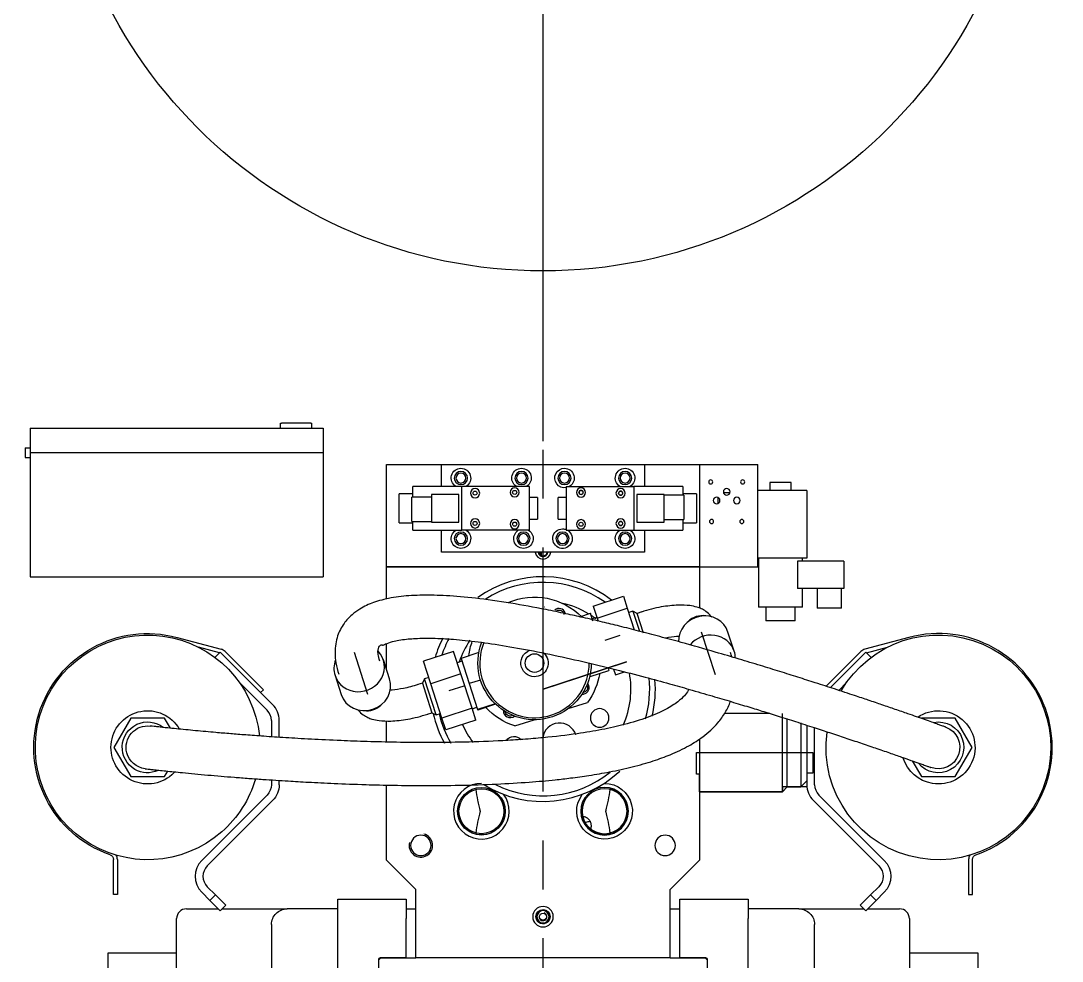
# Model space of a CAD drawing. Header units: millimetres. Extents: x 10462777 to 22643323, y 453826 to 1389191.
# Drawn here: x 11299573 to 11300639, y 586756 to 587718 of the extents above; entities that cross this region are included whole.
import ezdxf

# ---------------------------------------------------------------- set-up
doc = ezdxf.new("R2010")
doc.units = ezdxf.units.MM
doc.header["$LTSCALE"] = 200
doc.header["$MEASUREMENT"] = 0
doc.linetypes.add('CENTER', pattern=[2, 1.25, -0.25, 0.25, -0.25])
doc.linetypes.add('CENTER2', pattern=[1.125, 0.75, -0.125, 0.125, -0.125])
doc.layers.get('0').update_dxf_attribs({"linetype": 'CONTINUOUS'})
doc.layers.add('1', color=1, linetype='CENTER')
doc.layers.add('2', color=2, linetype='CONTINUOUS')

# ---------------------------------------------------------------- blocks, each defined once
blk = doc.blocks.new('A$C33FF487E')
at = {"ltscale": 10}
blk.add_circle((500, 500), 500, dxfattribs=at)
blk = doc.blocks.new('A$C0AF778BD')
at = {"layer": '1', "color": 1, "linetype": 'CENTER2'}
blk.add_line((600.4, 0, 0), (600.4, 1162.6, 0), dxfattribs=at)
at = {"ltscale": 10}
blk.add_blockref('A$C33FF487E', (100.4, 95.1, 0), dxfattribs=at)

msp = doc.modelspace()

# ---------------------------------------------------------------- linework, layer by layer
at = {"layer": '1', "color": 152, "linetype": 'Continuous'}
msp.add_line((11300107.87228, 587288.14623, 0), (11300107.87228, 587668.04862, 0), dxfattribs=at)
at = {"layer": '1', "color": 23, "linetype": 'CENTER'}
msp.add_line((11300107.87228, 579329.36568, 0), (11300107.87228, 587294.33381, 0), dxfattribs=at)
at = {"layer": '2', "color": 60, "linetype": 'Continuous'}
for p, q in [((11299839.36847, 587301.33391, 0), (11299839.36847, 587306.33398, 0)), ((11299839.36847, 587306.33398, 0), (11299840.36848, 587306.33398, 0)), ((11299870.36891, 587306.33398, 0), (11299840.36848, 587306.33398, 0)), ((11299870.36891, 587306.33398, 0), (11299871.36892, 587306.33398, 0)), ((11299871.36892, 587301.33391, 0), (11299871.36892, 587306.33398, 0)), ((11299582.86483, 587301.33391, 0), (11299582.86483, 587276.33356, 0)), ((11299582.86483, 587301.33391, 0), (11299882.86909, 587301.33391, 0)), ((11299882.86909, 587301.33391, 0), (11299882.86909, 587276.33356, 0)), ((11299577.86476, 587281.33363, 0), (11299582.86483, 587281.33363, 0)), ((11299577.86476, 587281.33363, 0), (11299577.86476, 587271.33349, 0)), ((11299582.86483, 587276.33356, 0), (11299882.86909, 587276.33356, 0)), ((11299582.86483, 587276.33356, 0), (11299582.86483, 587149.33175, 0)), ((11299582.86483, 587276.33356, 0), (11299882.86909, 587276.33356, 0)), ((11299882.86909, 587276.33356, 0), (11299882.86909, 587149.33175, 0)), ((11299577.86476, 587271.33349, 0), (11299582.86483, 587271.33349, 0)), ((11300024.7711, 587241.83307, 0), (11299974.77039, 587241.83307, 0)), ((11299974.77039, 587230.83194, 0), (11299974.77039, 587241.83307, 0)), ((11300024.7711, 587196.83243, 0), (11300024.7711, 587241.83307, 0)), ((11300093.97209, 587241.83307, 0), (11300024.7711, 587241.83307, 0)), ((11300093.97209, 587196.83243, 0), (11300093.97209, 587241.83307, 0)), ((11300131.67262, 587241.83307, 0), (11300131.67262, 587196.83243, 0)), ((11300131.67262, 587241.83307, 0), (11300200.87361, 587241.83307, 0)), ((11300250.87432, 587241.83307, 0), (11300200.87361, 587241.83307, 0)), ((11300200.87361, 587241.83307, 0), (11300200.87361, 587196.83243, 0)), ((11300250.87432, 587241.83307, 0), (11300250.87432, 587232.83356, 0)), ((11300339.87558, 587245.83312, 0), (11300339.87558, 587237.43301, 0)), ((11300350.87574, 587245.83312, 0), (11300339.87558, 587245.83312, 0)), ((11300361.87589, 587245.83312, 0), (11300350.87574, 587245.83312, 0)), ((11300361.87589, 587237.43301, 0), (11300361.87589, 587245.83312, 0)), ((11299974.77039, 587234.33296, 0), (11299960.77019, 587234.33296, 0)), ((11299960.77019, 587204.33254, 0), (11299960.77019, 587234.33296, 0)), ((11299993.77066, 587230.83291, 0), (11299973.77038, 587230.83291, 0)), ((11299973.77038, 587205.83256, 0), (11299973.77038, 587230.83291, 0)), ((11300021.77106, 587233.33295, 0), (11299993.77066, 587233.33295, 0)), ((11299993.77066, 587233.33295, 0), (11299993.77066, 587205.33255, 0)), ((11300021.77106, 587205.33255, 0), (11300021.77106, 587233.33295, 0)), ((11300102.37221, 587230.3329, 0), (11300093.97209, 587230.3329, 0)), ((11300102.37221, 587230.3329, 0), (11300102.37221, 587208.33259, 0)), ((11300131.67262, 587230.3329, 0), (11300123.2725, 587230.3329, 0)), ((11300123.2725, 587208.33259, 0), (11300123.2725, 587230.3329, 0)), ((11300203.87365, 587233.33295, 0), (11300203.87365, 587205.33255, 0)), ((11300231.87405, 587233.33295, 0), (11300203.87365, 587233.33295, 0)), ((11300231.87405, 587205.33255, 0), (11300231.87405, 587233.33295, 0)), ((11300251.87433, 587232.83294, 0), (11300231.87405, 587232.83294, 0)), ((11300264.87451, 587234.33296, 0), (11300250.87432, 587234.33296, 0)), ((11300251.87433, 587232.83294, 0), (11300251.87433, 587207.83258, 0)), ((11300264.87451, 587234.33296, 0), (11300264.87451, 587204.33254, 0)), ((11300377.87612, 587237.43301, 0), (11300327.87541, 587237.43301, 0)), ((11300377.87612, 587237.43301, 0), (11300377.87612, 587168.23202, 0)), ((11300093.97209, 587208.33259, 0), (11300102.37221, 587208.33259, 0)), ((11300123.2725, 587208.33259, 0), (11300131.67262, 587208.33259, 0)), ((11299960.77019, 587204.33254, 0), (11299974.77039, 587204.33254, 0)), ((11299973.77038, 587205.83256, 0), (11299993.77066, 587205.83256, 0)), ((11299974.77039, 587196.83243, 0), (11299974.77039, 587205.8337, 0)), ((11299993.77066, 587205.33255, 0), (11300021.77106, 587205.33255, 0)), ((11300203.87365, 587205.33255, 0), (11300231.87405, 587205.33255, 0)), ((11300231.87405, 587207.83258, 0), (11300251.87433, 587207.83258, 0)), ((11300250.87432, 587207.83165, 0), (11300250.87432, 587196.83243, 0)), ((11300250.87432, 587204.33254, 0), (11300264.87451, 587204.33254, 0)), ((11299974.77039, 587196.83243, 0), (11300024.7711, 587196.83243, 0)), ((11300093.97209, 587196.83243, 0), (11300024.7711, 587196.83243, 0)), ((11300131.67262, 587196.83243, 0), (11300200.87361, 587196.83243, 0)), ((11300200.87361, 587196.83243, 0), (11300250.87432, 587196.83243, 0)), ((11300350.87574, 587168.23202, 0), (11300327.87541, 587168.23202, 0)), ((11300328.37542, 587168.23202, 0), (11300328.37542, 587118.23131, 0)), ((11300377.87612, 587168.23202, 0), (11300350.87574, 587168.23202, 0)), ((11300373.37606, 587165.23198, 0), (11300373.37606, 587168.23202, 0)), ((11300368.4899, 587165.23198, 0), (11300368.4899, 587137.23158, 0)), ((11300415.87666, 587165.23198, 0), (11300368.4899, 587165.23198, 0)), ((11300415.87666, 587165.23198, 0), (11300415.87666, 587137.23158, 0)), ((11299582.86483, 587149.33175, 0), (11299882.86909, 587149.33175, 0)), ((11300415.87666, 587137.23158, 0), (11300368.4899, 587137.23158, 0)), ((11300373.37606, 587118.23131, 0), (11300373.37606, 587137.23158, 0)), ((11300388.37627, 587137.23158, 0), (11300388.37627, 587117.2313, 0)), ((11300413.37662, 587117.2313, 0), (11300413.37662, 587137.23158, 0)), ((11300159.21956, 587119.33162, 0), (11300190.12933, 587129.37482, 0)), ((11300190.12933, 587129.37482, 0), (11300194.12177, 587117.08735, 0)), ((11300159.21956, 587119.33162, 0), (11300163.212, 587107.04415, 0)), ((11300163.212, 587107.04415, 0), (11300194.12177, 587117.08735, 0)), ((11300194.12177, 587117.08735, 0), (11300201.34268, 587094.86368, 0)), ((11300199.85507, 587114.00458, 0), (11300195.57506, 587112.61392, 0)), ((11300204.20239, 587111.78952, 0), (11300199.85507, 587114.00458, 0)), ((11300199.85507, 587114.00458, 0), (11300206.5176, 587093.49944, 0)), ((11300208.86711, 587113.30518, 0), (11300204.20239, 587111.78952, 0)), ((11300373.37606, 587118.23131, 0), (11300328.37542, 587118.23131, 0)), ((11300335.87552, 587118.23131, 0), (11300335.87552, 587104.23111, 0)), ((11300365.87595, 587104.23111, 0), (11300365.87595, 587118.23131, 0)), ((11300413.37662, 587117.2313, 0), (11300388.37627, 587117.2313, 0)), ((11300145.43918, 587108.32087, 0), (11300156.38428, 587111.87715, 0)), ((11300159.02682, 587103.74423, 0), (11300156.38428, 587111.87715, 0)), ((11300162.9898, 587107.72863, 0), (11300158.23427, 587106.18346, 0)), ((11300163.212, 587107.04415, 0), (11300164.20066, 587104.00137, 0)), ((11300210.80737, 587091.46147, 0), (11300204.20239, 587111.78952, 0)), ((11300365.87595, 587104.23111, 0), (11300335.87552, 587104.23111, 0)), ((11300303.5846, 587073.06371, 0), (11300297.20142, 587092.70911, 0)), ((11300297.20216, 587092.70684, 0), (11300297.20142, 587092.70911, 0)), ((11299777.48067, 587072.11949, 0), (11299772.12957, 587066.76838, 0)), ((11299831.13181, 587018.46835, 0), (11299777.48067, 587072.11949, 0)), ((11300016.37848, 587072.88694, 0), (11299985.4687, 587062.84374, 0)), ((11300023.85405, 587049.87949, 0), (11300016.37848, 587072.88694, 0)), ((11300042.21584, 587071.66813, 0), (11300023.95928, 587065.73621, 0)), ((11300401.94711, 587035.8027, 0), (11300438.2639, 587072.11949, 0)), ((11300443.615, 587066.76838, 0), (11300438.2639, 587072.11949, 0)), ((11299950.8187, 587044.89511, 0), (11299944.51893, 587064.28381, 0)), ((11299992.94428, 587039.83629, 0), (11299985.4687, 587062.84374, 0)), ((11300024.89425, 587062.85866, 0), (11300020.13872, 587061.3135, 0)), ((11300023.95928, 587065.73621, 0), (11300032.36195, 587039.87546, 0)), ((11300023.85405, 587049.87949, 0), (11299992.94428, 587039.83629, 0)), ((11300035.2699, 587014.74512, 0), (11300023.85405, 587049.87949, 0)), ((11300155.85643, 587048.4558, 0), (11300156.2786, 587047.15648, 0)), ((11300156.2786, 587047.15648, 0), (11300175.39511, 587053.36781, 0)), ((11300174.46916, 587056.2176, 0), (11300175.39511, 587053.36781, 0)), ((11300180.17592, 587054.83457, 0), (11300182.07053, 587049.00355, 0)), ((11300182.07053, 587049.00355, 0), (11300191.27199, 587051.99329, 0)), ((11299825.47487, 587012.81142, 0), (11299796.97271, 587041.31358, 0)), ((11299895.06329, 587048.21469, 0), (11299901.36306, 587028.82599, 0)), ((11299984.4101, 587040.37467, 0), (11299979.74538, 587038.85901, 0)), ((11299986.62517, 587044.72199, 0), (11299984.4101, 587040.37467, 0)), ((11299984.4101, 587040.37467, 0), (11299987.6541, 587030.39067, 0)), ((11299990.90518, 587046.11265, 0), (11299986.62517, 587044.72199, 0)), ((11299998.5843, 587007.91558, 0), (11299986.62517, 587044.72199, 0)), ((11300004.36013, 587004.70193, 0), (11299992.94428, 587039.83629, 0)), ((11300043.87277, 587043.61555, 0), (11300032.36195, 587039.87546, 0)), ((11300032.36195, 587039.87546, 0), (11300040.95234, 587013.43693, 0)), ((11300410.47102, 587033.01275, 0), (11300418.77186, 587041.31358, 0)), ((11299987.6541, 587030.39067, 0), (11299994.23698, 587010.13065, 0)), ((11300058.89767, 587019.26772, 0), (11300040.95234, 587013.43693, 0)), ((11300059.39664, 587018.79107, 0), (11300041.14008, 587012.85915, 0)), ((11299989.57226, 587008.61499, 0), (11299994.23698, 587010.13065, 0)), ((11299994.23698, 587010.13065, 0), (11299998.5843, 587007.91558, 0)), ((11299998.5843, 587007.91558, 0), (11300002.86431, 587009.30624, 0)), ((11300035.2699, 587014.74512, 0), (11300004.36013, 587004.70193, 0)), ((11300039.21017, 587002.61821, 0), (11300035.2699, 587014.74512, 0)), ((11300035.44958, 587014.19154, 0), (11300040.2051, 587015.7367, 0)), ((11300040.95234, 587013.43693, 0), (11300041.14008, 587012.85915, 0)), ((11300340.18137, 587009.32977, 0), (11300293.61266, 587009.32977, 0)), ((11300352.87576, 586969.3292, 0), (11300352.87576, 587009.32977, 0)), ((11299685.91929, 587004.68395, 0), (11299668.59853, 586974.68352, 0)), ((11299720.5608, 587004.68395, 0), (11299685.91929, 587004.68395, 0)), ((11299726.57949, 586994.25927, 0), (11299720.5608, 587004.68395, 0)), ((11299829.86834, 587002.20466, 0), (11299829.86834, 586985.47311, 0)), ((11299837.86845, 586984.94093, 0), (11299837.86845, 587002.20466, 0)), ((11300008.3004, 586992.57502, 0), (11300004.36013, 587004.70193, 0)), ((11300039.21017, 587002.61821, 0), (11300008.3004, 586992.57502, 0)), ((11300357.87584, 586969.3292, 0), (11300357.87584, 587004.32969, 0)), ((11300371.87603, 586999.83672, 0), (11300371.87603, 586969.3292, 0)), ((11300377.87612, 586997.34937, 0), (11300377.87612, 586936.45373, 0)), ((11300529.82528, 587004.68395, 0), (11300495.18377, 587004.68395, 0)), ((11300547.14603, 586974.68352, 0), (11300529.82528, 587004.68395, 0)), ((11300385.87623, 586936.45373, 0), (11300385.87623, 586994.76453, 0)), ((11299668.59853, 586974.68352, 0), (11299685.91929, 586944.6831, 0)), ((11300529.82528, 586944.6831, 0), (11300547.14603, 586974.68352, 0)), ((11300352.87576, 586929.32863, 0), (11300352.87576, 586969.3292, 0)), ((11300357.87584, 586934.3287, 0), (11300357.87584, 586969.3292, 0)), ((11300371.87603, 586969.3292, 0), (11300371.87603, 586934.3287, 0)), ((11300485.8376, 586960.87114, 0), (11300495.18377, 586944.6831, 0)), ((11299685.91929, 586944.6831, 0), (11299720.5608, 586944.6831, 0)), ((11299720.5608, 586944.6831, 0), (11299723.80952, 586950.31005, 0)), ((11300495.18377, 586944.6831, 0), (11300529.82528, 586944.6831, 0)), ((11299829.86834, 586941.36348, 0), (11299829.86834, 586936.45373, 0)), ((11299837.86845, 586936.45373, 0), (11299837.86845, 586940.83952, 0)), ((11300352.87576, 586929.32863, 0), (11300357.87584, 586934.3287, 0)), ((11300357.87584, 586934.3287, 0), (11300371.87603, 586934.3287, 0)), ((11300371.87603, 586934.3287, 0), (11300377.87612, 586940.32879, 0)), ((11299825.47487, 586925.84698, 0), (11299758.5653, 586858.9374, 0)), ((11300267.87456, 586929.32863, 0), (11300352.87576, 586929.32863, 0)), ((11300390.26969, 586925.84698, 0), (11300457.17927, 586858.9374, 0)), ((11299831.13181, 586920.19004, 0), (11299764.22223, 586853.28047, 0)), ((11300384.61276, 586920.19004, 0), (11300451.52234, 586853.28047, 0)), ((11299758.5653, 586826.41003, 0), (11299766.87392, 586818.1014, 0)), ((11299764.22223, 586832.06696, 0), (11299772.53085, 586823.75834, 0)), ((11300451.52234, 586832.06696, 0), (11300443.21371, 586823.75834, 0)), ((11300457.17927, 586826.41003, 0), (11300448.87065, 586818.1014, 0)), ((11299766.87392, 586818.1014, 0), (11299772.53085, 586823.75834, 0)), ((11299777.48067, 586807.49465, 0), (11299766.87392, 586818.1014, 0)), ((11299772.53085, 586823.75834, 0), (11299783.13761, 586813.15159, 0)), ((11300432.60696, 586813.15159, 0), (11300443.21371, 586823.75834, 0)), ((11300448.87065, 586818.1014, 0), (11300438.2639, 586807.49465, 0)), ((11300443.21371, 586823.75834, 0), (11300448.87065, 586818.1014, 0)), ((11299783.13761, 586813.15159, 0), (11299777.48067, 586807.49465, 0)), ((11300438.2639, 586807.49465, 0), (11300432.60696, 586813.15159, 0))]:
    msp.add_line(p, q, dxfattribs=at)
at = {"layer": '2', "color": 252, "linetype": 'Continuous'}
for p, q in [((11299947.87001, 587264.33339, 0), (11300003.87081, 587264.33339, 0)), ((11299947.87001, 587159.3319, 0), (11299947.87001, 587264.33339, 0)), ((11300003.87081, 587264.33339, 0), (11300211.87376, 587264.33339, 0)), ((11300003.87081, 587241.83307, 0), (11300003.87081, 587264.33339, 0)), ((11300211.87376, 587264.33339, 0), (11300267.87456, 587264.33339, 0)), ((11300211.87376, 587264.33339, 0), (11300211.87376, 587241.83307, 0)), ((11300267.87456, 587264.33339, 0), (11300267.87456, 587159.3319, 0)), ((11300267.87456, 587264.33339, 0), (11300327.87541, 587264.33339, 0)), ((11300327.87541, 587159.3319, 0), (11300327.87541, 587264.33339, 0)), ((11300286.87483, 587230.47449, 0), (11300286.87483, 587224.19124, 0)), ((11300299.17927, 587235.33298, 0), (11300292.57064, 587235.33298, 0)), ((11300003.87081, 587174.33211, 0), (11300003.87081, 587196.83243, 0)), ((11300211.87376, 587196.83243, 0), (11300211.87376, 587174.33211, 0)), ((11300211.87376, 587174.33211, 0), (11300003.87081, 587174.33211, 0)), ((11300105.87226, 587174.33215, 0), (11300105.87226, 587171.48605, 0)), ((11299947.87001, 587126.39705, 0), (11299947.87001, 587159.3319, 0)), ((11299947.87001, 587159.3319, 0), (11300267.87456, 587159.3319, 0)), ((11300267.87456, 587159.3319, 0), (11299947.87001, 587159.3319, 0)), ((11300267.87456, 587159.3319, 0), (11300267.87456, 587117.27036, 0)), ((11300267.87456, 587159.3319, 0), (11300327.87541, 587159.3319, 0)), ((11300109.59358, 587118.02564, 0), (11300109.53439, 587118.20782, 0)), ((11300130.67971, 587112.18828, 0), (11300130.67931, 587112.18954, 0)), ((11299947.87001, 587053.96946, 0), (11299947.87001, 587080.89016, 0)), ((11300133.72623, 587014.34069, 0), (11300153.43236, 587020.7436, 0)), ((11299947.87001, 586980.10748, 0), (11299947.87001, 587001.82497, 0)), ((11300078.99936, 586996.55886, 0), (11300098.7055, 587002.96177, 0)), ((11300141.51272, 586987.42751, 0), (11300141.51219, 586987.42914, 0)), ((11300267.87456, 586983.29033, 0), (11300267.87456, 586859.32763, 0)), ((11299947.87001, 586859.32763, 0), (11299947.87001, 586936.08654, 0)), ((11299977.87044, 586829.32721, 0), (11299947.87001, 586859.32763, 0)), ((11300237.87413, 586829.32721, 0), (11300267.87456, 586859.32763, 0)), ((11299977.87044, 586759.32621, 0), (11299977.87044, 586829.32721, 0)), ((11300237.87413, 586759.32621, 0), (11300237.87413, 586829.32721, 0)), ((11299897.8693, 586819.47207, 0), (11299967.8703, 586819.47207, 0)), ((11299897.8693, 586799.47178, 0), (11299897.8693, 586819.47207, 0)), ((11299967.8703, 586819.47207, 0), (11299967.8703, 586799.47178, 0)), ((11300247.87427, 586819.47207, 0), (11300317.87527, 586819.47207, 0)), ((11300247.87427, 586799.47178, 0), (11300247.87427, 586819.47207, 0)), ((11300317.87527, 586819.47207, 0), (11300317.87527, 586799.47178, 0)), ((11299742.8671, 586809.34942, 0), (11299775.62631, 586809.34942, 0)), ((11299779.34481, 586809.34942, 0), (11299846.02669, 586809.34942, 0)), ((11299897.86831, 586809.34942, 0), (11299846.02219, 586809.34942, 0)), ((11299967.87655, 586809.34942, 0), (11299977.87669, 586809.34942, 0)), ((11300237.87413, 586809.34942, 0), (11300247.87427, 586809.34942, 0)), ((11300369.72238, 586809.34942, 0), (11300317.87625, 586809.34942, 0)), ((11300369.71788, 586809.34942, 0), (11300436.39976, 586809.34942, 0)), ((11300440.11825, 586809.34942, 0), (11300472.87747, 586809.34942, 0)), ((11299732.86696, 586639.34701, 0), (11299732.86696, 586799.34928, 0)), ((11299829.98289, 586793.3492, 0), (11299829.98289, 586655.34724, 0)), ((11299897.8693, 586642.63481, 0), (11299897.8693, 586799.47178, 0)), ((11299967.8703, 586759.48272, 0), (11299967.8703, 586799.47178, 0)), ((11300247.87427, 586759.48272, 0), (11300247.87427, 586799.47178, 0)), ((11300317.87527, 586642.63481, 0), (11300317.87527, 586799.47178, 0)), ((11300385.76168, 586655.34724, 0), (11300385.76168, 586793.3492, 0)), ((11300482.87761, 586799.34928, 0), (11300482.87761, 586639.34701, 0)), ((11299662.86596, 586684.34765, 0), (11299662.86596, 586764.34879, 0)), ((11299662.86596, 586764.34879, 0), (11299732.86711, 586764.34879, 0)), ((11300482.87745, 586764.34879, 0), (11300552.87861, 586764.34879, 0)), ((11300552.87861, 586764.34879, 0), (11300552.87861, 586684.34765, 0)), ((11299941.86993, 586759.32621, 0), (11299939.8699, 586757.32619, 0)), ((11299939.8699, 586757.32618, 0), (11299939.8699, 586757.88269, 0)), ((11299939.8699, 586691.37025, 0), (11299939.8699, 586757.32619, 0)), ((11299941.46992, 586759.48272, 0), (11299967.8703, 586759.48272, 0)), ((11299941.86993, 586759.32621, 0), (11299977.87169, 586759.32621, 0)), ((11300237.87413, 586759.32621, 0), (11299977.87044, 586759.32621, 0)), ((11300237.87288, 586759.32621, 0), (11300273.87464, 586759.32621, 0)), ((11300247.87427, 586759.48272, 0), (11300274.27465, 586759.48272, 0)), ((11300275.87467, 586757.32619, 0), (11300273.87464, 586759.32621, 0)), ((11300275.87467, 586757.88269, 0), (11300275.87467, 586757.32618, 0)), ((11300275.87467, 586757.32619, 0), (11300275.87467, 586691.37025, 0))]:
    msp.add_line(p, q, dxfattribs=at)
at = {"layer": '2', "color": 51, "linetype": 'Continuous'}
for p, q in [((11300269.81395, 587092.86014, 0), (11300283.93141, 587049.41106, 0)), ((11300171.50101, 587084.44571, 0), (11300186.81323, 587089.42095, 0)), ((11299928.71578, 587028.78193, 0), (11299914.78279, 587071.66327, 0)), ((11300026.93836, 587037.47446, 0), (11300011.62614, 587032.49921, 0)), ((11300264.87451, 586947.32888, 0), (11300264.87451, 586969.3292, 0)), ((11300264.87451, 586969.3292, 0), (11300383.8762, 586969.3292, 0)), ((11300264.87451, 586947.32888, 0), (11300264.87451, 586969.3292, 0)), ((11300264.87451, 586969.3292, 0), (11300383.8762, 586969.3292, 0)), ((11300383.8762, 586969.3292, 0), (11300383.8762, 586948.4289, 0)), ((11300383.8762, 586969.3292, 0), (11300383.8762, 586948.4289, 0)), ((11300267.87456, 586947.32888, 0), (11300264.87451, 586947.32888, 0)), ((11300267.87456, 586947.32888, 0), (11300264.87451, 586947.32888, 0)), ((11300267.87456, 586929.32863, 0), (11300267.87456, 586947.32888, 0)), ((11300267.87456, 586929.32863, 0), (11300267.87456, 586947.32888, 0)), ((11300377.87612, 586948.4289, 0), (11300377.87612, 586934.3287, 0)), ((11300383.8762, 586948.4289, 0), (11300377.87612, 586948.4289, 0)), ((11300377.87612, 586948.4289, 0), (11300377.87612, 586934.3287, 0)), ((11300383.8762, 586948.4289, 0), (11300377.87612, 586948.4289, 0)), ((11300352.87576, 586934.3287, 0), (11300352.87576, 586929.32863, 0)), ((11300377.87612, 586934.3287, 0), (11300352.87576, 586934.3287, 0)), ((11300352.87576, 586934.3287, 0), (11300352.87576, 586929.32863, 0)), ((11300377.87612, 586934.3287, 0), (11300352.87576, 586934.3287, 0)), ((11300352.87576, 586929.32863, 0), (11300267.87456, 586929.32863, 0)), ((11300352.87576, 586929.32863, 0), (11300267.87456, 586929.32863, 0))]:
    msp.add_line(p, q, dxfattribs=at)
at = {"layer": '2', "color": 111, "linetype": 'Continuous'}
for p, q in [((11299733.39289, 587087.21548, 0), (11299778.39452, 587075.15733, 0)), ((11300482.35168, 587087.21548, 0), (11300437.35005, 587075.15733, 0)), ((11299776.80304, 587071.4426, 0), (11299755.39351, 587077.17927, 0)), ((11299782.42917, 587072.82793, 0), (11299821.7367, 587033.52039, 0)), ((11300433.3154, 587072.82793, 0), (11300397.67514, 587037.18766, 0)), ((11300438.94153, 587071.4426, 0), (11300460.35106, 587077.17927, 0)), ((11299821.7367, 587033.52039, 0), (11299818.90824, 587030.69192, 0)), ((11299668.27982, 586824.22981, 0), (11299668.27982, 586859.94101, 0)), ((11299672.27988, 586859.92845, 0), (11299672.27988, 586824.22981, 0)), ((11300543.46469, 586859.92845, 0), (11300543.46469, 586824.22981, 0)), ((11300547.46475, 586824.22981, 0), (11300547.46475, 586859.94101, 0)), ((11299672.27988, 586824.22981, 0), (11299668.27982, 586824.22981, 0)), ((11300543.46469, 586824.22981, 0), (11300547.46475, 586824.22981, 0))]:
    msp.add_line(p, q, dxfattribs=at)
at = {"layer": '2', "color": 172, "linetype": 'Continuous'}
for p, q in [((11300193.46859, 587062.14204, 0), (11300107.87228, 587034.33012, 0)), ((11300143.53741, 587045.91842, 0), (11300193.46859, 587062.14204, 0)), ((11300107.87228, 587034.33012, 0), (11300143.53741, 587045.91842, 0))]:
    msp.add_line(p, q, dxfattribs=at)
at = {"layer": '2', "color": 252, "linetype": 'Continuous', "extrusion": (0, 0, -1)}
for centre, radius in [((-11300023.87109, 587250.33319, 0), 6.7501), ((-11300023.87109, 587250.33319, 0), 5.10007), ((-11300085.87197, 587250.33319, 0), 6.7501), ((-11300085.87197, 587250.33319, 0), 5.10007), ((-11300129.8726, 587250.33319, 0), 6.7501), ((-11300129.8726, 587250.33319, 0), 5.10007), ((-11300191.87348, 587250.33319, 0), 6.7501), ((-11300191.87348, 587250.33319, 0), 5.10007), ((-11300279.57472, 587246.33313, 0), 2.10003), ((-11300312.17519, 587246.33313, 0), 2.10003), ((-11300146.87284, 587235.63298, 0), 2.10003), ((-11300187.37341, 587234.83297, 0), 2.10003), ((-11300285.57481, 587227.33286, 0), 3.40005), ((-11300295.87495, 587236.13299, 0), 3.40005), ((-11300306.1751, 587227.33286, 0), 3.40005), ((-11300187.37341, 587203.83253, 0), 2.10003), ((-11300280.37473, 587205.83256, 0), 2.10003), ((-11300311.37517, 587205.83256, 0), 2.10003), ((-11300023.87109, 587188.33231, 0), 6.7501), ((-11300023.87109, 587188.33231, 0), 5.10007), ((-11300087.872, 587188.33231, 0), 6.7501), ((-11300087.872, 587188.33231, 0), 5.10007), ((-11300127.87257, 587188.33231, 0), 6.7501), ((-11300127.87257, 587188.33231, 0), 5.10007), ((-11300191.87348, 587188.33231, 0), 6.7501), ((-11300191.87348, 587188.33231, 0), 5.10007), ((-11300165.83649, 587004.79588, 0), 9.50013), ((-11300170.87318, 586909.32834, 0), 24.3697), ((-11300170.87318, 586909.32834, 0), 23.00033), ((-11299982.87051, 586874.32785, 0), 10.50015), ((-11300232.87406, 586874.32785, 0), 10.50015), ((-11300107.87228, 586801.32681, 0), 10.50015), ((-11300107.87228, 586801.32681, 0), 6.25009)]:
    msp.add_circle(centre, radius, dxfattribs=at)
at = {"layer": '2', "color": 60, "linetype": 'Continuous', "extrusion": (0, 0, -1)}
for centre in [(-11300078.87187, 587235.63298, 0), (-11300146.77284, 587235.53298, 0), (-11300038.3713, 587234.88297, 0), (-11300187.27341, 587234.78297, 0), (-11300038.3713, 587203.88253, 0), (-11300187.27341, 587203.78253, 0), (-11300078.87187, 587203.13252, 0), (-11300146.77284, 587203.03252, 0)]:
    msp.add_circle(centre, 4.70007, dxfattribs=at)
at = {"layer": '2', "color": 60, "linetype": 'Continuous'}
for centre in [(11300038.3713, 587234.88297, 0), (11300078.87187, 587235.63298, 0), (11300146.77284, 587235.53298, 0), (11300187.27341, 587234.78297, 0), (11300038.3713, 587203.88253, 0), (11300078.87187, 587203.13252, 0), (11300146.77284, 587203.03252, 0), (11300187.27341, 587203.78253, 0)]:
    msp.add_circle(centre, 2.06702, dxfattribs=at)
at = {"layer": '2', "color": 252, "linetype": 'Continuous'}
for centre, radius in [((11300099.21969, 587060.96008, 0), 9.50013), ((11300044.87139, 586909.32834, 0), 24.3697), ((11300044.87139, 586909.32834, 0), 23.00033), ((11300107.87228, 586801.32681, 0), 7.25703), ((11300107.87228, 586801.32681, 0), 3.50005)]:
    msp.add_circle(centre, radius, dxfattribs=at)
at = {"layer": '2', "color": 252, "linetype": 'Continuous', "extrusion": (0, 0, -1)}
for centre, radius, start, end in [((-11300023.87109, 587250.33319, 0), 10.00014, 301.79246286, 90), ((-11300023.87109, 587250.33319, 0), 10.00014, 90, 238.20753714), ((-11300085.87197, 587250.33319, 0), 10.00014, 301.79246286, 90), ((-11300085.87197, 587250.33319, 0), 10.00014, 90, 238.20753714), ((-11300129.8726, 587250.33319, 0), 10.00014, 259.62746732, 90), ((-11300129.8726, 587250.33319, 0), 10.00014, 90, 238.20753714), ((-11300191.87348, 587250.33319, 0), 10.00014, 301.79246286, 90), ((-11300191.87348, 587250.33319, 0), 10.00014, 90, 238.20753714), ((-11300038.3713, 587234.83297, 0), 2.10003, 81.21369222, 90), ((-11300038.3713, 587234.83297, 0), 2.10003, 90, 112.76443171), ((-11300038.3713, 587203.83253, 0), 2.10003, 81.21369222, 90), ((-11300038.3713, 587203.83253, 0), 2.10003, 90, 112.76443171), ((-11300078.87187, 587203.03252, 0), 2.10003, 20.54810242, 90), ((-11300078.87187, 587203.03252, 0), 2.10003, 90, 159.44616804), ((-11300127.87257, 587188.33231, 0), 10.00014, 121.78688524, 90), ((-11300127.87257, 587188.33231, 0), 10.00014, 90, 112.33125925), ((-11300023.87109, 587188.33231, 0), 10.00014, 121.78688524, 58.21313233), ((-11300087.872, 587188.33231, 0), 10.00014, 121.78688524, 58.21313233), ((-11300191.87348, 587188.33231, 0), 10.00014, 121.78688524, 58.21313233), ((-11300099.21969, 587060.96008, 0), 67.50096, 66.38891037, 135.64652077), ((-11300124.25958, 587110.10365, 0), 5.10007, 58.74752892, 175.2525984), ((-11300099.21969, 587060.96008, 0), 67.50096, 6.32047356, 19.24133399), ((-11300099.21969, 587060.96008, 0), 58.00082, 180.32062954, 20.8012491), ((-11300099.21969, 587060.96008, 0), 14.0002, 341.99999994, 69.49126923), ((-11300099.21969, 587060.96008, 0), 14.0002, 131.68687861, 341.99999994), ((-11300099.21969, 587060.96008, 0), 67.50096, 189.10997656, 216.56905526), ((-11300148.36325, 587035.92018, 0), 5.10007, 148.74184137, 265.25247182), ((-11300099.21969, 587060.96008, 0), 67.50096, 287.4309447, 317.6820213), ((-11300074.17979, 587011.81652, 0), 5.10007, 341.99999994, 355.25807481), ((-11300074.17979, 587011.81652, 0), 5.10007, 238.74188312, 341.99999994), ((-11300078.33805, 586976.36592, 0), 9.50013, 35.16183126, 137.86867755), ((-11300170.87318, 586909.32834, 0), 28.5004, 90, 36.51749336), ((-11299941.46992, 586757.88269, 0), 1.60002, 0, 90), ((-11300274.27465, 586757.88269, 0), 1.60002, 90, 180)]:
    msp.add_arc(centre, radius, start, end, dxfattribs=at)
at = {"layer": '2', "color": 252, "linetype": 'Continuous'}
for centre, radius, start, end in [((11300107.87228, 587175.33212, 0), 8.00011, 187.18317625, 270), ((11300107.87228, 587175.33212, 0), 5.20998, 191.07000858, 270), ((11300107.87228, 587175.33212, 0), 4.50006, 192.84187456, 270), ((11300107.87228, 587175.33212, 0), 4.50006, 270, 347.15812544), ((11300107.87228, 587175.33212, 0), 8.00011, 270, 352.81682375), ((11300107.87228, 587175.33212, 0), 5.20998, 270, 348.92999142), ((11300107.87228, 587034.33012, 0), 115.00163, 52.39125118, 125.44875086), ((11300107.87228, 587034.33012, 0), 109.25155, 54.48375227, 122.81062919), ((11300124.25958, 587110.10365, 0), 6.7501, 18.00000006, 131.20309129), ((11300107.87228, 587034.33012, 0), 90.00128, 58.75312094, 77.15812008), ((11300107.87228, 587034.33012, 0), 90.00128, 52.91999999, 56.83500148), ((11300107.87228, 587034.33012, 0), 115.00163, 152.98312222, 163.61436907), ((11300107.87228, 587034.33012, 0), 109.25155, 151.6781283, 161.52750099), ((11300107.87228, 587034.33012, 0), 90.00128, 146.26125144, 162.0956277), ((11300099.21969, 587060.96008, 0), 56.0008, 158.11312214, 359.97187275), ((11300050.07612, 587085.99998, 0), 6.7501, 216.28126171, 221.20309651), ((11300107.87228, 587034.33012, 0), 90.00128, 335.76750056, 10.74937193), ((11300148.36325, 587035.92018, 0), 6.7501, 264.79130647, 18.00000006), ((11300148.36325, 587035.92018, 0), 6.7501, 18.00000006, 41.19753323), ((11300107.87228, 587034.33012, 0), 109.25155, 343.77749848, 5.97937169), ((11300107.87228, 587034.33012, 0), 115.00163, 346.02749779, 4.88249996), ((11300107.87228, 587034.33012, 0), 115.00163, 192.49875079, 208.79437303), ((11300107.87228, 587034.33012, 0), 109.25155, 193.45500372, 210.38625257), ((11300074.17979, 587011.81652, 0), 6.7501, 174.79122335, 311.19745004), ((11300107.87228, 587034.33012, 0), 90.00128, 203.69812185, 217.42312532), ((11300124.86846, 586982.02127, 0), 17.50025, 18.00000006, 171.72562414), ((11300107.87228, 587034.33012, 0), 115.00163, 238.44937797, 313.11000367), ((11300107.87228, 587034.33012, 0), 109.25155, 243.54000062, 308.96999761), ((11300044.87139, 586909.32834, 0), 28.5004, 90, 37.41188053), ((11300044.87139, 586909.32834, 0), 24.00034, 164.99999994, 74.99999998), ((11300170.87318, 586909.32834, 0), 24.00034, 164.99999994, 74.99999998), ((11299982.87051, 586874.32785, 0), 12.00017, 164.99999994, 74.99999998), ((11299742.8671, 586799.34928, 0), 10.00014, 90, 180), ((11300107.87228, 586801.32681, 0), 7.0001, 164.99999994, 74.99999998), ((11300107.87228, 586801.32681, 0), 4.00006, 164.99999994, 74.99999998), ((11300472.87747, 586799.34928, 0), 10.00014, 0, 90)]:
    msp.add_arc(centre, radius, start, end, dxfattribs=at)
at = {"layer": '2', "color": 111, "linetype": 'Continuous', "extrusion": (0, 0, -1)}
for centre, radius, start, end in [((-11299703.24004, 586974.68352, 0), 116.50165, 289.20121217, 105.00000002), ((-11299663.27975, 586859.94101, 0), 5.00007, 109.20121217, 180), ((-11300552.46482, 586859.94101, 0), 5.00007, 0, 70.79878783)]:
    msp.add_arc(centre, radius, start, end, dxfattribs=at)
at = {"layer": '2', "color": 60, "linetype": 'Continuous', "extrusion": (0, 0, -1)}
for centre, radius, start, end in [((-11300512.50453, 586974.68352, 0), 115.00163, 30.19941489, 279.38129098), ((-11299703.24004, 586974.68352, 0), 115.00163, 228.71889888, 174.15077205), ((-11299703.24004, 586974.68352, 0), 37.50053, 228.71889888, 149.64826476), ((-11300512.50453, 586974.68352, 0), 37.50053, 55.70317431, 279.38129098), ((-11299703.24004, 586974.68352, 0), 26.00037, 300, 127.58250359), ((-11300512.50453, 586974.68352, 0), 26.00037, 79.50938185, 321.86249677), ((-11300512.50453, 586974.68352, 0), 115.00163, 279.38129098, 7.82879075), ((-11300512.50453, 586974.68352, 0), 37.50053, 279.38129098, 343.05629099), ((-11299703.24004, 586974.68352, 0), 26.00037, 245.88748586, 300), ((-11299703.24004, 586974.68352, 0), 37.50053, 222.41326911, 228.71889888), ((-11299703.24004, 586974.68352, 0), 115.00163, 196.43140183, 228.71889888), ((-11299814.86812, 586936.45373, 0), 15.00021, 180, 224.99999992), ((-11299814.86812, 586936.45373, 0), 23.00033, 180, 224.99999992), ((-11300440.91558, 586842.67371, 0), 23.00033, 135.00000008, 224.99999992), ((-11300440.91558, 586842.67371, 0), 15.00021, 135.00000008, 224.99999992)]:
    msp.add_arc(centre, radius, start, end, dxfattribs=at)
at = {"layer": '2', "color": 111, "linetype": 'Continuous'}
for centre, radius, start, end in [((11300512.50453, 586974.68352, 0), 116.50165, 289.20121217, 105.00000002), ((11299776.06512, 587066.46387, 0), 9.00013, 44.99999992, 74.99999998), ((11300439.67945, 587066.46387, 0), 9.00013, 105.00000002, 135.00000008), ((11299663.27975, 586859.92845, 0), 9.00013, 0, 28.6343297), ((11300552.46482, 586859.92845, 0), 9.00013, 151.3656703, 180)]:
    msp.add_arc(centre, radius, start, end, dxfattribs=at)
at = {"layer": '2', "color": 60, "linetype": 'Continuous'}
for centre, radius, start, end in [((11299814.86812, 587002.20466, 0), 23.00033, 0, 44.99999992), ((11299814.86812, 587002.20466, 0), 15.00021, 0, 44.99999992), ((11300400.87645, 586936.45373, 0), 23.00033, 180, 224.99999992), ((11300400.87645, 586936.45373, 0), 15.00021, 180, 224.99999992), ((11299774.82898, 586842.67371, 0), 23.00033, 135.00000008, 224.99999992), ((11299774.82898, 586842.67371, 0), 15.00021, 135.00000008, 224.99999992)]:
    msp.add_arc(centre, radius, start, end, dxfattribs=at)
at = {"layer": '2', "color": 27, "linetype": 'Continuous', "extrusion": (0, 0, -1)}
for centre, start, end in [((-11299703.24004, 586974.68352, 0), 345.24533279, 97.21094813), ((-11300512.50453, 586974.68352, 0), 110.10936691, 290.10935804), ((-11299703.24004, 586974.68352, 0), 276.99719155, 345.24533279)]:
    msp.add_arc(centre, 22.00031, start, end, dxfattribs=at)
at = {"layer": '2', "color": 60, "linetype": 'Continuous'}
for centre, major_axis, ratio, start_param, end_param in [((11300272.4736, 587084.67456, 0), (24.72782, 8.03456), 0.9388712723, 0, 2.8904618024), ((11300270.34588, 587091.22303, 0), (18.4032, 5.97956), 0.9388712723, 1.0614659401, 2.0801277226), ((11300278.85678, 587065.02916, 0), (24.72782, 8.03456), 0.9388712723, 0, 2.1735895985), ((11299919.79111, 587056.24925, 0), (-24.72782, -8.03456), 0.9405085855, 0, 3.5622712985), ((11300278.85678, 587065.02916, 0), (24.72782, 8.03456), 0.9388712723, 5.9959260446, 6.2831853072), ((11299919.79111, 587056.24925, 0), (-24.72782, -8.03456), 0.9405085855, 5.6225671521, 6.2831853072), ((11299926.09088, 587036.86055, 0), (-24.72782, -8.03456), 0.9405085855, 0, 3.1414946785), ((11299928.1908, 587030.39765, 0), (-18.4032, -5.97956), 0.9405085855, 1.1014229812, 2.0401699234)]:
    msp.add_ellipse(centre, major_axis=major_axis, ratio=ratio, start_param=start_param, end_param=end_param, dxfattribs=at)
at = {"layer": '2', "color": 252, "linetype": 'Continuous', "extrusion": (0, 0, -1)}
for centre, start_param, end_param in [((11299846.02219, 586793.3492, 0), 0, 1.5707963268), ((11300369.72238, 586793.3492, 0), 1.5707963268, 3.1415926536)]:
    msp.add_ellipse(centre, major_axis=(-16.0393, 0), ratio=0.9975640503, start_param=start_param, end_param=end_param, dxfattribs=at)
at = {"layer": '2', "color": 252, "linetype": 'Continuous'}
for points, knots in [([(11300104.63925, 587174.32926, 0), (11300104.64094, 587174.32379, 0), (11300104.64264, 587174.31832, 0), (11300104.74935, 587173.9762, 0), (11300104.87759, 587173.65, 0), (11300105.27617, 587172.69249, 0), (11300105.56877, 587172.07741, 0), (11300105.87226, 587171.48605, 0)], [0, 0, 0, 0, 0.0053877327, 0.0053877327, 0.3369251551, 0.3369251551, 1, 1, 1, 1]), ([(11300039.4871, 586886.96712, 0), (11300039.97974, 586890.69312, 0), (11300040.58839, 586894.40303, 0), (11300041.68853, 586899.93366, 0), (11300042.08683, 586901.77106, 0), (11300042.73035, 586904.52167, 0), (11300042.95302, 586905.43689, 0), (11300043.29308, 586906.81737, 0), (11300043.40806, 586907.27829, 0), (11300043.57359, 586907.98309, 0), (11300043.62781, 586908.21975, 0), (11300043.69927, 586908.58773, 0), (11300043.72139, 586908.71261, 0), (11300043.75703, 586908.97323, 0), (11300043.77015, 586909.10983, 0), (11300043.77743, 586909.38358, 0), (11300043.77114, 586909.52433, 0), (11300043.74441, 586909.79144, 0), (11300043.72473, 586909.92029, 0), (11300043.6575, 586910.30061, 0), (11300043.60369, 586910.54042, 0), (11300043.43908, 586911.2532, 0), (11300043.32327, 586911.71686, 0), (11300042.98076, 586913.10701, 0), (11300042.75603, 586914.0278, 0), (11300042.1069, 586916.79519, 0), (11300041.70519, 586918.64337, 0), (11300040.59571, 586924.20891, 0), (11300039.98281, 586927.9403, 0), (11300039.4871, 586931.68957, 0)], [0, 0, 0, 0, 0.25, 0.25, 0.375, 0.375, 0.4375, 0.4375, 0.46875, 0.46875, 0.484375, 0.484375, 0.4921875, 0.4921875, 0.5, 0.5, 0.5078125, 0.5078125, 0.515625, 0.515625, 0.53125, 0.53125, 0.5625, 0.5625, 0.625, 0.625, 0.75, 0.75, 1, 1, 1, 1]), ([(11300176.25747, 586931.68957, 0), (11300175.76483, 586927.96356, 0), (11300175.15618, 586924.25366, 0), (11300174.05604, 586918.72303, 0), (11300173.65773, 586916.88563, 0), (11300173.01422, 586914.13502, 0), (11300172.79155, 586913.2198, 0), (11300172.45149, 586911.83932, 0), (11300172.33651, 586911.3784, 0), (11300172.17098, 586910.6736, 0), (11300172.11676, 586910.43694, 0), (11300172.0453, 586910.06896, 0), (11300172.02318, 586909.94408, 0), (11300171.98754, 586909.68346, 0), (11300171.97442, 586909.54686, 0), (11300171.96714, 586909.2731, 0), (11300171.97343, 586909.13236, 0), (11300172.00016, 586908.86525, 0), (11300172.01984, 586908.7364, 0), (11300172.08706, 586908.35608, 0), (11300172.14088, 586908.11627, 0), (11300172.30548, 586907.40349, 0), (11300172.4213, 586906.93983, 0), (11300172.76381, 586905.54968, 0), (11300172.98854, 586904.62889, 0), (11300173.63767, 586901.8615, 0), (11300174.03938, 586900.01332, 0), (11300175.14886, 586894.44778, 0), (11300175.76175, 586890.71639, 0), (11300176.25747, 586886.96712, 0)], [0, 0, 0, 0, 0.25, 0.25, 0.375, 0.375, 0.4375, 0.4375, 0.46875, 0.46875, 0.484375, 0.484375, 0.4921875, 0.4921875, 0.5, 0.5, 0.5078125, 0.5078125, 0.515625, 0.515625, 0.53125, 0.53125, 0.5625, 0.5625, 0.625, 0.625, 0.75, 0.75, 1, 1, 1, 1]), ([(11300156.97042, 586891.59194, 0), (11300156.98497, 586891.64031, 0), (11300156.99914, 586891.68882, 0), (11300157.10484, 586892.06174, 0), (11300157.18005, 586892.39264, 0), (11300157.26653, 586892.89956, 0), (11300157.29095, 586893.07031, 0), (11300157.33064, 586893.41549, 0), (11300157.34595, 586893.59074, 0), (11300157.37706, 586894.11534, 0), (11300157.37834, 586894.46312, 0), (11300157.34328, 586895.1549, 0), (11300157.30694, 586895.49891, 0), (11300157.22415, 586896.0121, 0), (11300157.19181, 586896.18258, 0), (11300157.11893, 586896.51718, 0), (11300157.0783, 586896.682, 0), (11300156.9444, 586897.16947, 0), (11300156.83917, 586897.48511, 0), (11300156.65881, 586897.94568, 0), (11300156.59471, 586898.09751, 0), (11300156.4604, 586898.39423, 0), (11300156.39023, 586898.53911, 0), (11300156.02516, 586899.24735, 0), (11300155.68828, 586899.76299, 0), (11300155.12387, 586900.47361, 0), (11300154.92498, 586900.70052, 0), (11300154.5152, 586901.1266, 0), (11300154.30361, 586901.32677, 0), (11300153.6497, 586901.89204, 0), (11300153.18839, 586902.22222, 0), (11300152.58036, 586902.58112, 0), (11300152.45718, 586902.65018, 0), (11300152.2076, 586902.78287, 0), (11300152.0811, 586902.84653, 0), (11300151.69961, 586903.028, 0), (11300151.44173, 586903.13685, 0), (11300150.65741, 586903.42813, 0), (11300150.12036, 586903.57561, 0), (11300149.29248, 586903.72578, 0), (11300149.01274, 586903.76393, 0), (11300148.58742, 586903.80242, 0), (11300148.44517, 586903.81209, 0), (11300148.15973, 586903.82501, 0), (11300148.01629, 586903.82827, 0), (11300147.87285, 586903.82827, 0)], [0, 0, 0, 0, 0.007832821, 0.007832821, 0.0600521462, 0.0600521462, 0.0861618089, 0.0861618089, 0.1122714715, 0.1122714715, 0.1644907967, 0.1644907967, 0.2167101219, 0.2167101219, 0.2428197845, 0.2428197845, 0.2689294471, 0.2689294471, 0.3211487723, 0.3211487723, 0.3472584349, 0.3472584349, 0.3733680975, 0.3733680975, 0.4778067479, 0.4778067479, 0.5300260731, 0.5300260731, 0.5822453983, 0.5822453983, 0.6866840487, 0.6866840487, 0.7127937114, 0.7127937114, 0.738903374, 0.738903374, 0.7911226992, 0.7911226992, 0.8955613496, 0.8955613496, 0.9477806748, 0.9477806748, 0.9738903374, 0.9738903374, 1, 1, 1, 1]), ([(11300151.47303, 586897.86245, 0), (11300151.62286, 586897.9219, 0), (11300151.7732, 586897.97938, 0), (11300153.27249, 586898.53135, 0), (11300154.65859, 586898.88232, 0), (11300156.07047, 586899.12935, 0)], [0, 0, 0, 0, 0.1005683467, 0.1005683467, 1, 1, 1, 1])]:
    msp.add_open_spline(points, degree=3, knots=knots, dxfattribs=at)
at = {"layer": '2', "color": 27, "linetype": 'Continuous'}
for points, knots in [([(11300520.06228, 586995.34494, 0), (11300520.05974, 586995.34587, 0), (11300520.05199, 586995.3487, 0), (11300520.0288, 586995.35719, 0), (11300519.9761, 586995.37645, 0), (11300519.83255, 586995.4289, 0), (11300519.41846, 586995.57998, 0), (11300518.21274, 586996.01874, 0), (11300515.58786, 586996.96951, 0), (11300511.24696, 586998.53092, 0), (11300505.80673, 587000.47523, 0), (11300499.01699, 587002.88517, 0), (11300490.80294, 587005.77781, 0), (11300480.9501, 587009.21987, 0), (11300469.3069, 587013.25054, 0), (11300455.68409, 587017.91457, 0), (11300441.72205, 587022.64149, 0), (11300425.83357, 587027.96021, 0), (11300408.03331, 587033.84024, 0), (11300388.29948, 587040.24995, 0), (11300369.50489, 587046.25582, 0), (11300350.76567, 587052.14735, 0), (11300330.78492, 587058.31708, 0), (11300308.83462, 587064.95431, 0), (11300282.2494, 587072.79394, 0), (11300254.80819, 587080.60855, 0), (11300227.92866, 587087.94504, 0), (11300206.73107, 587093.52882, 0), (11300186.97964, 587098.53366, 0), (11300167.94849, 587103.16851, 0), (11300149.59365, 587107.43954, 0), (11300130.22789, 587111.70919, 0), (11300104.98928, 587116.92119, 0), (11300073.0605, 587122.72705, 0), (11300038.93263, 587127.5246, 0), (11300009.19449, 587130.1223, 0), (11299984.07014, 587130.72201, 0), (11299961.82907, 587129.39572, 0), (11299945.92422, 587126.56002, 0), (11299934.70996, 587123.13992, 0), (11299927.27393, 587120.13004, 0), (11299919.44143, 587115.91361, 0), (11299911.40285, 587110.01575, 0), (11299903.16147, 587101.03557, 0), (11299897.93575, 587090.79113, 0), (11299895.42105, 587080.47692, 0), (11299894.75678, 587071.21052, 0), (11299895.74176, 587060.76724, 0), (11299897.58336, 587053.36095, 0), (11299898.86603, 587049.45553, 0)], [0, 0, 0, 0, 0.0035570124, 0.0070954509, 0.0126166463, 0.022357794, 0.0393818563, 0.0686320771, 0.1173774409, 0.1573666951, 0.1942683481, 0.2344790247, 0.2709755065, 0.3040797089, 0.3436146797, 0.3782423118, 0.4085394997, 0.4350178029, 0.4688470278, 0.4962622885, 0.518422997, 0.5387892545, 0.5587014266, 0.5783101001, 0.5980205049, 0.6235790346, 0.6381238062, 0.6520854082, 0.6643287629, 0.6750674647, 0.6872588953, 0.6982047164, 0.711206035, 0.7353274824, 0.7620714683, 0.7869614723, 0.8099721166, 0.8336137644, 0.858330738, 0.8697294083, 0.8799692659, 0.8898809894, 0.9032465882, 0.9206935015, 0.9424563564, 0.9550397395, 0.9687981319, 0.9837691946, 1, 1, 1, 1]), ([(11299940.71638, 587063.04242, 0), (11299939.92409, 587065.54496, 0), (11299938.93176, 587069.73341, 0), (11299938.92178, 587074.34059, 0), (11299939.78142, 587077.2367, 0), (11299941.03501, 587078.86971, 0), (11299942.22183, 587079.56139, 0), (11299943.54391, 587079.78685, 0), (11299943.3507, 587078.65414, 0), (11299946.38609, 587080.56578, 0), (11299954.63973, 587083.40604, 0), (11299966.54226, 587085.53349, 0), (11299983.13006, 587086.60348, 0), (11300002.31501, 587086.33833, 0), (11300024.88736, 587084.68398, 0), (11300051.35349, 587081.46358, 0), (11300081.46639, 587076.59797, 0), (11300114.30159, 587070.20708, 0), (11300148.44456, 587062.64386, 0), (11300181.54884, 587054.59745, 0), (11300211.40249, 587046.83956, 0), (11300236.5188, 587040.00059, 0), (11300259.50505, 587033.53204, 0), (11300280.69044, 587027.39435, 0), (11300300.87319, 587021.39847, 0), (11300318.37121, 587016.09334, 0), (11300335.03584, 587010.95563, 0), (11300351.8928, 587005.67685, 0), (11300370.00045, 586999.91441, 0), (11300387.46323, 586994.26574, 0), (11300404.15346, 586988.78949, 0), (11300419.94678, 586983.53985, 0), (11300435.59758, 586978.2706, 0), (11300450.77609, 586973.09568, 0), (11300464.71267, 586968.28531, 0), (11300477.15394, 586963.94149, 0), (11300487.80798, 586960.18064, 0), (11300495.29825, 586957.50807, 0), (11300500.30999, 586955.70569, 0), (11300503.26015, 586954.63736, 0), (11300504.5385, 586954.17147, 0), (11300504.88532, 586954.04463, 0), (11300504.94245, 586954.0237, 0), (11300504.94839, 586954.02152, 0), (11300504.94862, 586954.02144, 0), (11300504.94863, 586954.02143, 0)], [0, 0, 0, 0, 0.0193910409, 0.0364009243, 0.0512340901, 0.0640552434, 0.0749970471, 0.0841654977, 0.0981305814, 0.1133503658, 0.1312218134, 0.1558634056, 0.1770969341, 0.1976162852, 0.2187390625, 0.2403597968, 0.2624432447, 0.2847163694, 0.3062886172, 0.3275269352, 0.3471306885, 0.3643464965, 0.3791867276, 0.3975987499, 0.414539098, 0.4314450489, 0.4470619569, 0.4657618932, 0.4880621452, 0.5145927266, 0.5393682665, 0.567783792, 0.600352555, 0.6376549382, 0.6803437559, 0.7256904068, 0.7770251984, 0.8350764507, 0.8774568839, 0.9233592569, 0.9668763411, 0.9870015838, 0.996052481, 0.9996414093, 1, 1, 1, 1]), ([(11300257.27746, 587034.1613, 0), (11300257.0627, 587033.75453, 0), (11300255.86399, 587031.6189, 0), (11300252.75165, 587027.38394, 0), (11300245.72762, 587020.89189, 0), (11300233.88221, 587013.25701, 0), (11300215.70342, 587005.19451, 0), (11300193.33599, 586998.27586, 0), (11300169.03695, 586992.80308, 0), (11300141.61637, 586988.18299, 0), (11300114.01747, 586984.91583, 0), (11300087.86535, 586982.73994, 0), (11300060.92806, 586981.06115, 0), (11300027.83653, 586979.85879, 0), (11299990.64642, 586979.48301, 0), (11299957.18939, 586979.7985, 0), (11299927.27952, 586980.53663, 0), (11299897.83848, 586981.62192, 0), (11299869.8415, 586982.98105, 0), (11299843.90063, 586984.50541, 0), (11299821.91555, 586985.9802, 0), (11299803.50798, 586987.33974, 0), (11299787.22018, 586988.63329, 0), (11299773.80664, 586989.76744, 0), (11299762.0264, 586990.81232, 0), (11299751.64556, 586991.77079, 0), (11299741.55679, 586992.73962, 0), (11299732.03229, 586993.69003, 0), (11299724.28677, 586994.49227, 0), (11299718.1193, 586995.1503, 0), (11299713.35074, 586995.67235, 0), (11299709.10912, 586996.14853, 0), (11299706.86604, 586996.40846, 0), (11299706.13194, 586996.49477, 0), (11299706.00053, 586996.51022, 0), (11299705.98439, 586996.51206, 0), (11299705.98379, 586996.5121, 0), (11299705.98383, 586996.51209, 0)], [0, 0, 0, 0, 0.0050863324, 0.0265395432, 0.0499567485, 0.0788540524, 0.1099066902, 0.1395508976, 0.1631581985, 0.185478369, 0.2125002545, 0.227315684, 0.2414429702, 0.267816187, 0.2927325146, 0.3172582198, 0.3420854701, 0.3671327163, 0.4004546028, 0.4343128175, 0.4681519831, 0.5010460858, 0.5324436395, 0.5683750939, 0.5967794249, 0.6290703818, 0.6657032761, 0.7071873481, 0.754089872, 0.7922914932, 0.8340152877, 0.8795526323, 0.9460335299, 0.9777627777, 0.9922305366, 0.9986968928, 1, 1, 1, 1]), ([(11299700.56954, 586952.84589, 0), (11299700.57141, 586952.84566, 0), (11299700.57783, 586952.84489, 0), (11299700.59873, 586952.84237, 0), (11299700.6481, 586952.83647, 0), (11299700.7862, 586952.82002, 0), (11299701.19146, 586952.77208, 0), (11299702.38301, 586952.63263, 0), (11299704.98948, 586952.33314, 0), (11299709.30379, 586951.85088, 0), (11299714.7035, 586951.26251, 0), (11299721.42951, 586950.54983, 0), (11299729.54666, 586949.71718, 0), (11299739.25076, 586948.75479, 0), (11299750.67339, 586947.66557, 0), (11299763.98003, 586946.45763, 0), (11299777.54447, 586945.2881, 0), (11299791.56208, 586944.14266, 0), (11299805.8435, 586943.04193, 0), (11299820.20844, 586942.00481, 0), (11299833.76407, 586941.08931, 0), (11299849.01979, 586940.12693, 0), (11299868.17686, 586939.02423, 0), (11299894.04676, 586937.74884, 0), (11299923.33347, 586936.62855, 0), (11299954.83721, 586935.84222, 0), (11299987.05264, 586935.49739, 0), (11300022.83304, 586935.7669, 0), (11300059.27801, 586936.90632, 0), (11300092.28502, 586938.87709, 0), (11300117.28947, 586941.10762, 0), (11300137.52522, 586943.42256, 0), (11300156.3664, 586946.03708, 0), (11300177.75122, 586949.73142, 0), (11300200.02089, 586954.65023, 0), (11300220.52584, 586960.51728, 0), (11300239.90443, 586967.61511, 0), (11300256.74393, 586975.67018, 0), (11300270.11563, 586984.27757, 0), (11300279.69559, 586992.2142, 0), (11300287.62232, 587000.40379, 0), (11300294.70238, 587010.20525, 0), (11300298.35731, 587017.80163, 0), (11300299.81264, 587021.69441, 0)], [0, 0, 0, 0, 0.0038803993, 0.0077398774, 0.0137613312, 0.0243830532, 0.0429396031, 0.0748027108, 0.1278400365, 0.1712838967, 0.2113118043, 0.2548504824, 0.2942836206, 0.3299687931, 0.3724598812, 0.409534569, 0.4418321223, 0.4699187797, 0.4973537518, 0.5206282838, 0.5402831102, 0.557248862, 0.5822144115, 0.6101129333, 0.6396554433, 0.6623410187, 0.685381691, 0.708947682, 0.7332665364, 0.7550731888, 0.7736491084, 0.785243786, 0.7996254129, 0.817327, 0.8387476107, 0.8614431993, 0.8820351235, 0.9081790101, 0.9308854783, 0.9458259014, 0.9608766151, 0.9804530656, 1, 1, 1, 1])]:
    msp.add_open_spline(points, degree=3, knots=knots, dxfattribs=at)
at = {"layer": '2', "color": 60, "linetype": 'Continuous'}
for points, knots in [([(11300280.56145, 587107.9433, 0), (11300280.28043, 587108.33848, 0), (11300278.61765, 587110.52331, 0), (11300275.18336, 587113.69658, 0), (11300270.00015, 587116.60723, 0), (11300264.45499, 587118.62339, 0), (11300257.2037, 587120.05935, 0), (11300245.3165, 587120.58017, 0), (11300228.26386, 587118.66453, 0), (11300215.50984, 587115.44358, 0), (11300208.52976, 587113.19555, 0)], [0, 0, 0, 0, 0.0228865532, 0.1289598564, 0.2093580201, 0.2774546924, 0.3916165238, 0.5569038396, 0.7657211716, 1, 1, 1, 1]), ([(11300232.50303, 587086.73358, 0), (11300232.77724, 587086.7906, 0), (11300237.11245, 587087.67497, 0), (11300242.57571, 587088.43282, 0), (11300246.86331, 587088.64281, 0), (11300247.87011, 587088.66559, 0)], [0, 0, 0, 0, 0.0480851604, 0.7622079995, 1, 1, 1, 1]), ([(11299980.08274, 587038.9686, 0), (11299974.72913, 587037.26227, 0), (11299965.49258, 587034.79987, 0), (11299955.85705, 587033.45386, 0), (11299951.68277, 587033.22822, 0), (11299950.79783, 587033.2003, 0)], [0, 0, 0, 0, 0.4760710553, 0.8828571902, 1, 1, 1, 1]), ([(11299918.09592, 587013.56719, 0), (11299918.32287, 587013.25682, 0), (11299919.92551, 587011.17959, 0), (11299923.2434, 587008.11094, 0), (11299928.36328, 587005.22877, 0), (11299933.84907, 587003.22703, 0), (11299941.03095, 587001.803, 0), (11299952.90553, 587001.28175, 0), (11299970.03233, 587003.21354, 0), (11299982.87221, 587006.45837, 0), (11299989.90961, 587008.72462, 0)], [0, 0, 0, 0, 0.0182244223, 0.1238242271, 0.2035257922, 0.2709134028, 0.3852740081, 0.5518319396, 0.762909237, 1, 1, 1, 1])]:
    msp.add_open_spline(points, degree=3, knots=knots, dxfattribs=at)
at = {"layer": '2', "color": 27, "linetype": 'Continuous'}
msp.add_open_spline([(11300301.15372, 587067.26826, 0), (11300300.74011, 587068.7837, 0), (11300300.2828, 587070.30222, 0), (11300299.78143, 587071.82424, 0)], degree=3, dxfattribs=at)

# ---------------------------------------------------------------- block references
at = {"ltscale": 10}
msp.add_blockref('A$C0AF778BD', (11299507.47867, 587367.20123, 0), dxfattribs=at)

doc.saveas('drawing.dxf')
